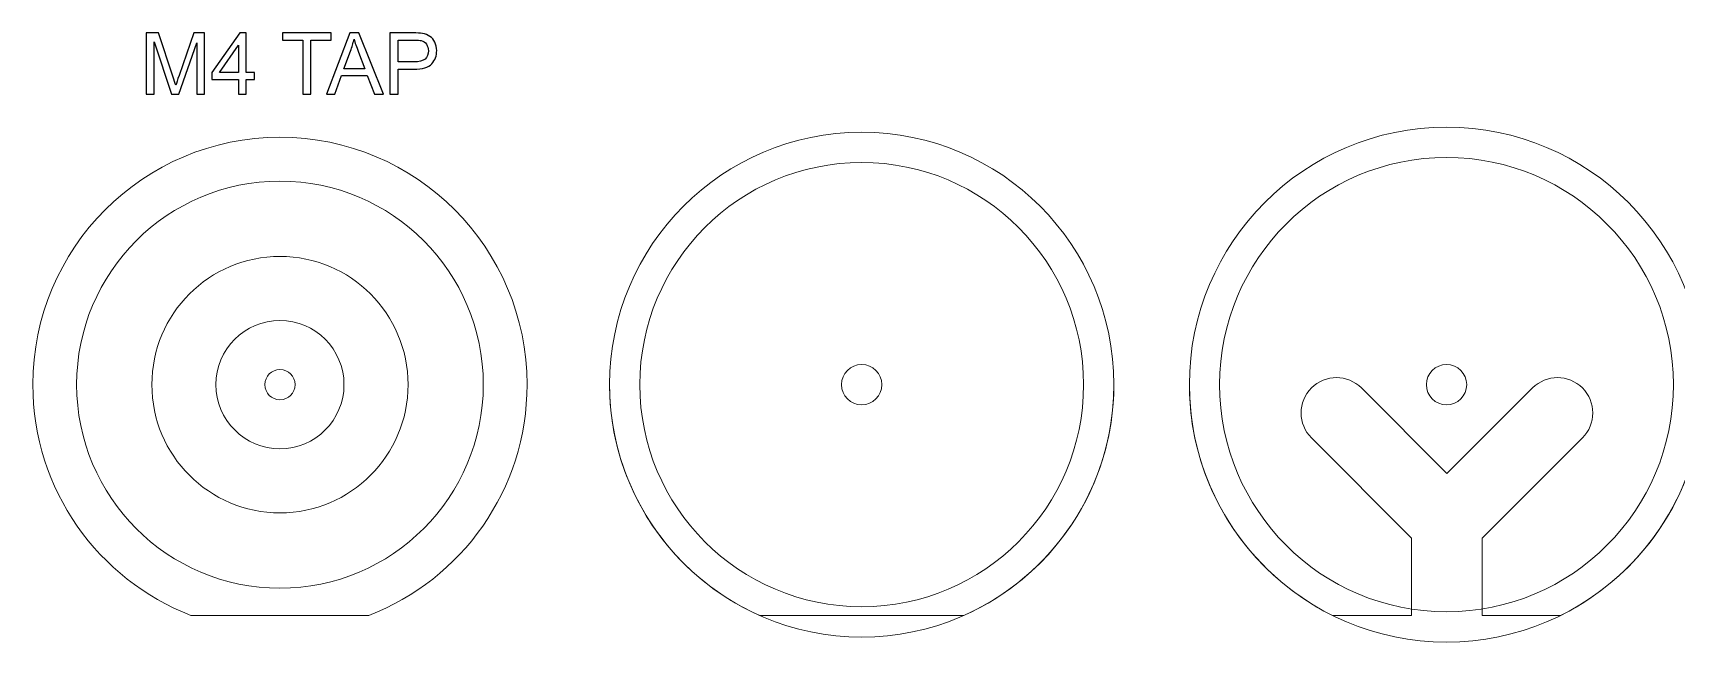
# Model space of a CAD drawing. Header units: millimetres. Extents: x -767 to 123, y -199 to 166.
# Drawn here: x -220.8 to -57.8, y -198.7 to -138.4 of the extents above; entities that cross this region are included whole.
import ezdxf

# ---------------------------------------------------------------- set-up
doc = ezdxf.new("R2010")
doc.units = ezdxf.units.MM
doc.header["$MEASUREMENT"] = 0
doc.layers.add('Handle', color=7, linetype='Continuous')

msp = doc.modelspace()

# ---------------------------------------------------------------- linework, layer by layer
at = {"layer": 'Handle', "color": 2, "lineweight": 9}
for centre, major_axis in [((-138.5687, -173.2489), (0, 25)), ((-80.582, -173.2489), (0, 25.5))]:
    msp.add_ellipse(centre, major_axis=major_axis, ratio=1, dxfattribs=at)
at = {"layer": 'Handle', "color": 240, "lineweight": 9}
for centre, major_axis, ratio in [((-138.5686, -173.2489), (22.0001, 0), 0.99999545), ((-80.5819, -173.2489), (22.5001, 0), 0.99999556)]:
    msp.add_ellipse(centre, major_axis=major_axis, ratio=ratio, dxfattribs=at)
at = {"layer": 'Handle', "color": 250, "lineweight": 9}
for centre, major_axis in [((-196.2519, -173.2489), (0, 1.5)), ((-138.5687, -173.2489), (0, 2)), ((-80.582, -173.2489), (0, 2))]:
    msp.add_ellipse(centre, major_axis=major_axis, ratio=1, dxfattribs=at)
at = {"layer": 'Handle', "color": 250}
for points, knots in [([(-209.511, -144.4739), (-209.511, -144.4739), (-209.511, -138.4117), (-209.511, -138.4117), (-209.511, -138.4117), (-209.511, -138.4117), (-208.3087, -138.4117), (-208.3087, -138.4117), (-208.3087, -138.4117), (-208.3087, -138.4117), (-206.875, -142.7029), (-206.875, -142.7029), (-206.875, -142.7029), (-206.7424, -143.1023), (-206.6464, -143.4015), (-206.5858, -143.6004), (-206.5858, -143.6004), (-206.5166, -143.3803), (-206.408, -143.0557), (-206.2612, -142.6282), (-206.2612, -142.6282), (-206.2612, -142.6282), (-204.8021, -138.4117), (-204.8021, -138.4117), (-204.8021, -138.4117), (-204.8021, -138.4117), (-203.7282, -138.4117), (-203.7282, -138.4117), (-203.7282, -138.4117), (-203.7282, -138.4117), (-203.7282, -144.4739), (-203.7282, -144.4739), (-203.7282, -144.4739), (-203.7282, -144.4739), (-204.4987, -144.4739), (-204.4987, -144.4739), (-204.4987, -144.4739), (-204.4987, -144.4739), (-204.4987, -139.4023), (-204.4987, -139.4023), (-204.4987, -139.4023), (-204.4987, -139.4023), (-206.2683, -144.4739), (-206.2683, -144.4739), (-206.2683, -144.4739), (-206.2683, -144.4739), (-206.9907, -144.4739), (-206.9907, -144.4739), (-206.9907, -144.4739), (-206.9907, -144.4739), (-208.7405, -139.3092), (-208.7405, -139.3092), (-208.7405, -139.3092), (-208.7405, -139.3092), (-208.7405, -144.4739), (-208.7405, -144.4739), (-208.7405, -144.4739), (-208.7405, -144.4739), (-209.511, -144.4739), (-209.511, -144.4739)], [0, 0, 0, 0, 0.0625, 0.0625, 0.0625, 0.0625, 0.125, 0.125, 0.125, 0.125, 0.1875, 0.1875, 0.1875, 0.1875, 0.25, 0.25, 0.25, 0.25, 0.3125, 0.3125, 0.3125, 0.3125, 0.375, 0.375, 0.375, 0.375, 0.4375, 0.4375, 0.4375, 0.4375, 0.5, 0.5, 0.5, 0.5, 0.5625, 0.5625, 0.5625, 0.5625, 0.625, 0.625, 0.625, 0.625, 0.6875, 0.6875, 0.6875, 0.6875, 0.75, 0.75, 0.75, 0.75, 0.8125, 0.8125, 0.8125, 0.8125, 0.875, 0.875, 0.875, 0.875, 1, 1, 1, 1]), ([(-200.3585, -144.4739), (-200.3585, -144.4739), (-200.3585, -143.0261), (-200.3585, -143.0261), (-200.3585, -143.0261), (-200.3585, -143.0261), (-202.9916, -143.0261), (-202.9916, -143.0261), (-202.9916, -143.0261), (-202.9916, -143.0261), (-202.9916, -142.3403), (-202.9916, -142.3403), (-202.9916, -142.3403), (-202.9916, -142.3403), (-200.223, -138.4117), (-200.223, -138.4117), (-200.223, -138.4117), (-200.223, -138.4117), (-199.6134, -138.4117), (-199.6134, -138.4117), (-199.6134, -138.4117), (-199.6134, -138.4117), (-199.6134, -142.3403), (-199.6134, -142.3403), (-199.6134, -142.3403), (-199.6134, -142.3403), (-198.7921, -142.3403), (-198.7921, -142.3403), (-198.7921, -142.3403), (-198.7921, -142.3403), (-198.7921, -143.0261), (-198.7921, -143.0261), (-198.7921, -143.0261), (-198.7921, -143.0261), (-199.6134, -143.0261), (-199.6134, -143.0261), (-199.6134, -143.0261), (-199.6134, -143.0261), (-199.6134, -144.4739), (-199.6134, -144.4739), (-199.6134, -144.4739), (-199.6134, -144.4739), (-200.3585, -144.4739), (-200.3585, -144.4739)], [0, 0, 0, 0, 0.08333333, 0.08333333, 0.08333333, 0.08333333, 0.16666667, 0.16666667, 0.16666667, 0.16666667, 0.25, 0.25, 0.25, 0.25, 0.33333333, 0.33333333, 0.33333333, 0.33333333, 0.41666667, 0.41666667, 0.41666667, 0.41666667, 0.5, 0.5, 0.5, 0.5, 0.58333333, 0.58333333, 0.58333333, 0.58333333, 0.66666667, 0.66666667, 0.66666667, 0.66666667, 0.75, 0.75, 0.75, 0.75, 0.83333333, 0.83333333, 0.83333333, 0.83333333, 1, 1, 1, 1]), ([(-193.9915, -144.4739), (-193.9915, -144.4739), (-193.9915, -139.1229), (-193.9915, -139.1229), (-193.9915, -139.1229), (-193.9915, -139.1229), (-195.9897, -139.1229), (-195.9897, -139.1229), (-195.9897, -139.1229), (-195.9897, -139.1229), (-195.9897, -138.4117), (-195.9897, -138.4117), (-195.9897, -138.4117), (-195.9897, -138.4117), (-191.189, -138.4117), (-191.189, -138.4117), (-191.189, -138.4117), (-191.189, -138.4117), (-191.189, -139.1229), (-191.189, -139.1229), (-191.189, -139.1229), (-191.189, -139.1229), (-193.1872, -139.1229), (-193.1872, -139.1229), (-193.1872, -139.1229), (-193.1872, -139.1229), (-193.1872, -144.4739), (-193.1872, -144.4739), (-193.1872, -144.4739), (-193.1872, -144.4739), (-193.9915, -144.4739), (-193.9915, -144.4739)], [0, 0, 0, 0, 0.11111111, 0.11111111, 0.11111111, 0.11111111, 0.22222222, 0.22222222, 0.22222222, 0.22222222, 0.33333333, 0.33333333, 0.33333333, 0.33333333, 0.44444444, 0.44444444, 0.44444444, 0.44444444, 0.55555556, 0.55555556, 0.55555556, 0.55555556, 0.66666667, 0.66666667, 0.66666667, 0.66666667, 0.77777778, 0.77777778, 0.77777778, 0.77777778, 1, 1, 1, 1]), ([(-191.6533, -144.4739), (-191.6533, -144.4739), (-189.3278, -138.4117), (-189.3278, -138.4117), (-189.3278, -138.4117), (-189.3278, -138.4117), (-188.4458, -138.4117), (-188.4458, -138.4117), (-188.4458, -138.4117), (-188.4458, -138.4117), (-185.9778, -144.4739), (-185.9778, -144.4739), (-185.9778, -144.4739), (-185.9778, -144.4739), (-186.8908, -144.4739), (-186.8908, -144.4739), (-186.8908, -144.4739), (-186.8908, -144.4739), (-187.5921, -142.6366), (-187.5921, -142.6366), (-187.5921, -142.6366), (-187.5921, -142.6366), (-190.1448, -142.6366), (-190.1448, -142.6366), (-190.1448, -142.6366), (-190.1448, -142.6366), (-190.8024, -144.4739), (-190.8024, -144.4739), (-190.8024, -144.4739), (-190.8024, -144.4739), (-191.6533, -144.4739), (-191.6533, -144.4739)], [0, 0, 0, 0, 0.11111111, 0.11111111, 0.11111111, 0.11111111, 0.22222222, 0.22222222, 0.22222222, 0.22222222, 0.33333333, 0.33333333, 0.33333333, 0.33333333, 0.44444444, 0.44444444, 0.44444444, 0.44444444, 0.55555556, 0.55555556, 0.55555556, 0.55555556, 0.66666667, 0.66666667, 0.66666667, 0.66666667, 0.77777778, 0.77777778, 0.77777778, 0.77777778, 1, 1, 1, 1]), ([(-185.3414, -144.4739), (-185.3414, -144.4739), (-185.3414, -138.4117), (-185.3414, -138.4117), (-185.3414, -138.4117), (-185.3414, -138.4117), (-183.0525, -138.4117), (-183.0525, -138.4117), (-183.0525, -138.4117), (-182.6504, -138.4117), (-182.3427, -138.4315), (-182.1297, -138.4696), (-182.1297, -138.4696), (-181.8319, -138.519), (-181.5821, -138.6135), (-181.3804, -138.7518), (-181.3804, -138.7518), (-181.1786, -138.8915), (-181.0163, -139.0863), (-180.8935, -139.336), (-180.8935, -139.336), (-180.7708, -139.5858), (-180.7101, -139.861), (-180.7101, -140.1615), (-180.7101, -140.1615), (-180.7101, -140.6752), (-180.8738, -141.1112), (-181.2026, -141.4668), (-181.2026, -141.4668), (-181.5299, -141.8238), (-182.124, -142.0016), (-182.982, -142.0016), (-182.982, -142.0016), (-182.982, -142.0016), (-184.537, -142.0016), (-184.537, -142.0016), (-184.537, -142.0016), (-184.537, -142.0016), (-184.537, -144.4739), (-184.537, -144.4739), (-184.537, -144.4739), (-184.537, -144.4739), (-185.3414, -144.4739), (-185.3414, -144.4739)], [0, 0, 0, 0, 0.08333333, 0.08333333, 0.08333333, 0.08333333, 0.16666667, 0.16666667, 0.16666667, 0.16666667, 0.25, 0.25, 0.25, 0.25, 0.33333333, 0.33333333, 0.33333333, 0.33333333, 0.41666667, 0.41666667, 0.41666667, 0.41666667, 0.5, 0.5, 0.5, 0.5, 0.58333333, 0.58333333, 0.58333333, 0.58333333, 0.66666667, 0.66666667, 0.66666667, 0.66666667, 0.75, 0.75, 0.75, 0.75, 0.83333333, 0.83333333, 0.83333333, 0.83333333, 1, 1, 1, 1]), ([(-200.3585, -142.3403), (-200.3585, -142.3403), (-200.3585, -139.6126), (-200.3585, -139.6126), (-200.3585, -139.6126), (-200.3585, -139.6126), (-202.2592, -142.3403), (-202.2592, -142.3403), (-202.2592, -142.3403), (-202.2592, -142.3403), (-200.3585, -142.3403), (-200.3585, -142.3403)], [0, 0, 0, 0, 0.25, 0.25, 0.25, 0.25, 0.5, 0.5, 0.5, 0.5, 1, 1, 1, 1]), ([(-189.9092, -141.9847), (-189.9092, -141.9847), (-187.8433, -141.9847), (-187.8433, -141.9847), (-187.8433, -141.9847), (-187.8433, -141.9847), (-188.4755, -140.3041), (-188.4755, -140.3041), (-188.4755, -140.3041), (-188.666, -139.7932), (-188.8099, -139.3713), (-188.9101, -139.0383), (-188.9101, -139.0383), (-188.9933, -139.4334), (-189.1048, -139.8214), (-189.2445, -140.2053), (-189.2445, -140.2053), (-189.2445, -140.2053), (-189.9092, -141.9847), (-189.9092, -141.9847)], [0, 0, 0, 0, 0.16666667, 0.16666667, 0.16666667, 0.16666667, 0.33333333, 0.33333333, 0.33333333, 0.33333333, 0.5, 0.5, 0.5, 0.5, 0.66666667, 0.66666667, 0.66666667, 0.66666667, 1, 1, 1, 1]), ([(-184.537, -141.2904), (-184.537, -141.2904), (-182.9707, -141.2904), (-182.9707, -141.2904), (-182.9707, -141.2904), (-182.4514, -141.2904), (-182.0845, -141.1945), (-181.8658, -141.0011), (-181.8658, -141.0011), (-181.6485, -140.8078), (-181.5398, -140.5369), (-181.5398, -140.1855), (-181.5398, -140.1855), (-181.5398, -139.9329), (-181.6033, -139.7156), (-181.7317, -139.535), (-181.7317, -139.535), (-181.8601, -139.3544), (-182.0295, -139.2344), (-182.2383, -139.1766), (-182.2383, -139.1766), (-182.3738, -139.1413), (-182.6236, -139.1229), (-182.9862, -139.1229), (-182.9862, -139.1229), (-182.9862, -139.1229), (-184.537, -139.1229), (-184.537, -139.1229), (-184.537, -139.1229), (-184.537, -139.1229), (-184.537, -141.2904), (-184.537, -141.2904)], [0, 0, 0, 0, 0.11111111, 0.11111111, 0.11111111, 0.11111111, 0.22222222, 0.22222222, 0.22222222, 0.22222222, 0.33333333, 0.33333333, 0.33333333, 0.33333333, 0.44444444, 0.44444444, 0.44444444, 0.44444444, 0.55555556, 0.55555556, 0.55555556, 0.55555556, 0.66666667, 0.66666667, 0.66666667, 0.66666667, 0.77777778, 0.77777778, 0.77777778, 0.77777778, 1, 1, 1, 1])]:
    msp.add_open_spline(points, degree=3, knots=knots, dxfattribs=at)
at = {"layer": 'Handle', "color": 250, "lineweight": 9}
for points, knots in [([(-138.5687, -148.2489), (-124.7616, -148.2489), (-113.5687, -159.4418), (-113.5687, -173.2489), (-113.5687, -173.2489), (-113.5687, -183.449), (-119.6782, -192.2211), (-128.4367, -196.1089), (-128.4367, -196.1089), (-128.4367, -196.1089), (-148.7007, -196.1089), (-148.7007, -196.1089), (-148.7007, -196.1089), (-157.4592, -192.2211), (-163.5687, -183.449), (-163.5687, -173.2489), (-163.5687, -173.2489), (-163.5687, -159.4418), (-152.3758, -148.2489), (-138.5687, -148.2489)], [0, 0, 0, 0, 0.16666667, 0.16666667, 0.16666667, 0.16666667, 0.33333333, 0.33333333, 0.33333333, 0.33333333, 0.5, 0.5, 0.5, 0.5, 0.66666667, 0.66666667, 0.66666667, 0.66666667, 1, 1, 1, 1]), ([(-80.582, -147.7489), (-66.4988, -147.7489), (-55.082, -159.1657), (-55.082, -173.2489), (-55.082, -173.2489), (-55.082, -183.2717), (-60.8653, -191.9418), (-69.2763, -196.1089), (-69.2763, -196.1089), (-69.2763, -196.1089), (-77.0393, -196.1089), (-77.0393, -196.1089), (-77.0393, -196.1089), (-77.0393, -196.1089), (-77.0393, -188.4628), (-77.0393, -188.4628), (-77.0393, -188.4628), (-77.0393, -188.4628), (-67.1043, -178.5278), (-67.1043, -178.5278), (-67.1043, -178.5278), (-65.743, -177.1666), (-65.743, -174.9392), (-67.1042, -173.578), (-67.1042, -173.578), (-68.4655, -172.2168), (-70.6927, -172.2169), (-72.054, -173.5781), (-72.054, -173.5781), (-72.054, -173.5781), (-80.5394, -182.0633), (-80.5394, -182.0633), (-80.5394, -182.0633), (-80.5394, -182.0633), (-89.0246, -173.5781), (-89.0246, -173.5781), (-89.0246, -173.5781), (-90.3858, -172.2168), (-92.6131, -172.2168), (-93.9744, -173.578), (-93.9744, -173.578), (-95.3356, -174.9392), (-95.3356, -177.1666), (-93.9743, -178.5278), (-93.9743, -178.5278), (-93.9743, -178.5278), (-84.0394, -188.4627), (-84.0394, -188.4627), (-84.0394, -188.4627), (-84.0394, -188.4627), (-84.0394, -196.1089), (-84.0394, -196.1089), (-84.0394, -196.1089), (-84.0394, -196.1089), (-91.8873, -196.1089), (-91.8873, -196.1089), (-91.8873, -196.1089), (-100.2984, -191.9418), (-106.082, -183.2718), (-106.082, -173.2489), (-106.082, -173.2489), (-106.082, -159.1657), (-94.6652, -147.7489), (-80.582, -147.7489)], [0, 0, 0, 0, 0.05882353, 0.05882353, 0.05882353, 0.05882353, 0.11764706, 0.11764706, 0.11764706, 0.11764706, 0.17647059, 0.17647059, 0.17647059, 0.17647059, 0.23529412, 0.23529412, 0.23529412, 0.23529412, 0.29411765, 0.29411765, 0.29411765, 0.29411765, 0.35294118, 0.35294118, 0.35294118, 0.35294118, 0.41176471, 0.41176471, 0.41176471, 0.41176471, 0.47058824, 0.47058824, 0.47058824, 0.47058824, 0.52941176, 0.52941176, 0.52941176, 0.52941176, 0.58823529, 0.58823529, 0.58823529, 0.58823529, 0.64705882, 0.64705882, 0.64705882, 0.64705882, 0.70588235, 0.70588235, 0.70588235, 0.70588235, 0.76470588, 0.76470588, 0.76470588, 0.76470588, 0.82352941, 0.82352941, 0.82352941, 0.82352941, 0.88235294, 0.88235294, 0.88235294, 0.88235294, 1, 1, 1, 1]), ([(-196.2519, -148.7489), (-182.7209, -148.7489), (-171.7519, -159.7179), (-171.7519, -173.2489), (-171.7519, -173.2489), (-171.7519, -183.6676), (-178.2559, -192.5661), (-187.4247, -196.1089), (-187.4247, -196.1089), (-187.4247, -196.1089), (-205.0791, -196.1089), (-205.0791, -196.1089), (-205.0791, -196.1089), (-214.2479, -192.5661), (-220.7519, -183.6676), (-220.7519, -173.2489), (-220.7519, -173.2489), (-220.7519, -159.7179), (-209.7829, -148.7489), (-196.2519, -148.7489)], [0, 0, 0, 0, 0.16666667, 0.16666667, 0.16666667, 0.16666667, 0.33333333, 0.33333333, 0.33333333, 0.33333333, 0.5, 0.5, 0.5, 0.5, 0.66666667, 0.66666667, 0.66666667, 0.66666667, 1, 1, 1, 1])]:
    msp.add_open_spline(points, degree=3, knots=knots, dxfattribs=at)
at = {"layer": 'Handle', "color": 240, "lineweight": 9}
for points, knots in [([(-176.0932, -173.2489), (-176.0932, -162.1155), (-185.1186, -153.0902), (-196.2519, -153.0902), (-196.2519, -153.0902), (-207.3852, -153.0902), (-216.4106, -162.1155), (-216.4106, -173.2488), (-216.4106, -173.2488), (-216.4106, -184.3821), (-207.3853, -193.4075), (-196.252, -193.4076), (-196.252, -193.4076), (-185.1187, -193.4076), (-176.0933, -184.3823), (-176.0932, -173.249), (-176.0932, -173.249), (-176.0932, -173.249), (-176.0932, -173.2489), (-176.0932, -173.2489)], [0, 0, 0, 0, 0.16666667, 0.16666667, 0.16666667, 0.16666667, 0.33333333, 0.33333333, 0.33333333, 0.33333333, 0.5, 0.5, 0.5, 0.5, 0.66666667, 0.66666667, 0.66666667, 0.66666667, 1, 1, 1, 1]), ([(-183.5519, -173.2489), (-183.5519, -166.2349), (-189.2379, -160.5489), (-196.2519, -160.5489), (-196.2519, -160.5489), (-203.2659, -160.5489), (-208.9519, -166.2348), (-208.9519, -173.2488), (-208.9519, -173.2488), (-208.9519, -180.2628), (-203.266, -185.9488), (-196.252, -185.9489), (-196.252, -185.9489), (-189.238, -185.9489), (-183.552, -180.2629), (-183.5519, -173.2489)], [0, 0, 0, 0, 0.2, 0.2, 0.2, 0.2, 0.4, 0.4, 0.4, 0.4, 0.6, 0.6, 0.6, 0.6, 1, 1, 1, 1]), ([(-189.9019, -173.2489), (-189.9019, -169.7419), (-192.7449, -166.8989), (-196.2519, -166.8989), (-196.2519, -166.8989), (-199.7589, -166.8989), (-202.6019, -169.7418), (-202.6019, -173.2488), (-202.6019, -173.2488), (-202.6019, -176.7559), (-199.759, -179.5989), (-196.252, -179.5989), (-196.252, -179.5989), (-192.7449, -179.5989), (-189.9019, -176.7559), (-189.9019, -173.2489)], [0, 0, 0, 0, 0.2, 0.2, 0.2, 0.2, 0.4, 0.4, 0.4, 0.4, 0.6, 0.6, 0.6, 0.6, 1, 1, 1, 1])]:
    msp.add_open_spline(points, degree=3, knots=knots, dxfattribs=at)

doc.saveas('drawing.dxf')
